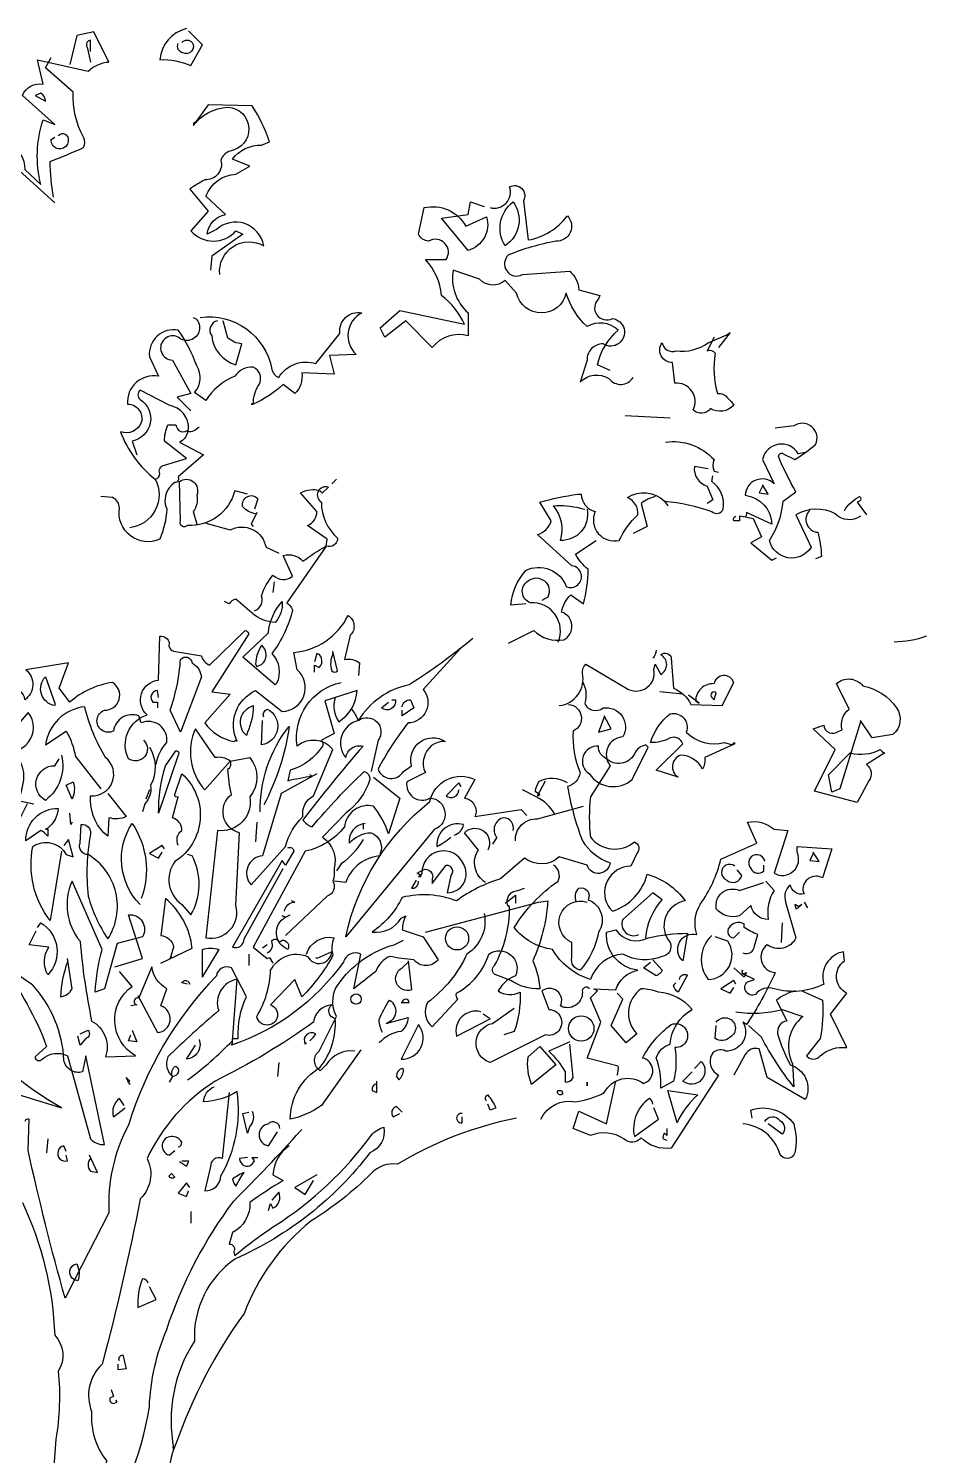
# Model space of a CAD drawing. Header units: millimetres. Extents: x 354.68 to 359.12, y 2583.83 to 2589.83.
# Drawn here: x 356.792 to 359.116, y 2586.117 to 2589.807 of the extents above; entities that cross this region are included whole.
import ezdxf

# ---------------------------------------------------------------- set-up
doc = ezdxf.new("R2010")
doc.units = ezdxf.units.MM
doc.header["$LTSCALE"] = 10
doc.layers.add('Vegetais', color=94, linetype='Continuous')

msp = doc.modelspace()

# ---------------------------------------------------------------- linework, layer by layer
at = {"layer": 'Vegetais'}
for points in [[(356.8602, 2589.3557), (356.7227, 2589.4811, 0.636124), (356.6958, 2589.3915, -0.212875), (356.5405, 2589.3706, -0.040161), (356.4538, 2589.2511, -0.538727), (356.4897, 2589.3049, -0.038391), (356.5166, 2589.3975, 0.023422), (356.669, 2589.4782, -0.778931), (356.7825, 2589.4423), (356.8243, 2589.4035, -0.14267), (356.8303, 2589.5708), (356.8602, 2589.5588), (356.7765, 2589.6335, -0.349304), (356.8303, 2589.6634), (356.8154, 2589.7262), (356.9468, 2589.6963, -0.186783), (357.0006, 2589.7202), (356.9618, 2589.7979), (356.917, 2589.7889), (356.899, 2589.7142)], [(356.9528, 2589.7471), (356.9528, 2589.777, 0.535172), (356.9439, 2589.759), (356.9528, 2589.7202)], [(357.2008, 2589.8068, 0.315994), (357.1321, 2589.7262, -0.114075), (357.2128, 2589.7112), (357.2427, 2589.765), (357.2068, 2589.8009)], [(357.1889, 2589.771, -0.449051), (357.2158, 2589.771, -0.780762), (357.1919, 2589.7441, -0.5), (357.1799, 2589.768)], [(356.8572, 2589.3706, -0.04158), (356.8482, 2589.4632, 0.012192), (356.9349, 2589.4991, 0.248367), (356.9349, 2589.526, -0.13884), (356.908, 2589.6425), (356.8363, 2589.7053), (356.8512, 2589.7321)], [(356.8094, 2589.6335), (356.8363, 2589.6186, 0.276978), (356.8243, 2589.6395), (356.8094, 2589.6335)], [(357.2875, 2589.1704, -0.61586), (357.401, 2589.2451, 0.591492), (357.2785, 2589.2869), (357.2546, 2589.275, -0.334061), (357.3024, 2589.3258), (357.2516, 2589.3736, -0.300079), (357.3293, 2589.4304), (357.3652, 2589.4513), (357.3204, 2589.4692, -0.24559), (357.3951, 2589.5051), (357.416, 2589.514, 0.064346), (357.3711, 2589.6066), (357.2576, 2589.6096), (357.2188, 2589.5558, -0.216293), (357.3084, 2589.6037, -0.89946), (357.3144, 2589.4901, 0.265564), (357.2905, 2589.4662, -0.5), (357.2486, 2589.4154, 0.034439), (357.2098, 2589.3915), (357.2576, 2589.3347), (357.2128, 2589.2839, 0.461777), (357.3293, 2589.2839), (357.3472, 2589.275), (357.2666, 2589.2182), (357.2636, 2589.1823)], [(356.8692, 2589.529, -0.442368), (356.8901, 2589.5319, -1.516525), (356.8512, 2589.52), (356.8602, 2589.526)], [(357.9867, 2589.3437, 0.600372), (358.0375, 2589.3975, -0.753342), (358.0733, 2589.3616), (358.0853, 2589.26, 0.194229), (358.1869, 2589.3228, -0.678314), (358.157, 2589.257, 0.051498), (358.0345, 2589.2212, 0.881622), (358.0704, 2589.1704), (358.1929, 2589.1794, -0.201935), (358.2168, 2589.1315), (358.2706, 2589.1166), (358.2676, 2589.1076, 0.881622), (358.3034, 2589.0568, -1.244614), (358.2795, 2588.9911, 0.436066), (358.2377, 2588.9493), (358.2198, 2588.8925, -0.359619), (358.2945, 2588.9015, 0.522507), (358.3572, 2588.9045)], [(358.2974, 2588.9224), (358.2646, 2588.9373, -0.157089), (358.3184, 2589.027, 0.333328), (358.2377, 2589.0359, -0.128128), (358.1839, 2589.1226, -0.797302), (358.0554, 2589.1226), (358.0255, 2589.1555, -0.408356), (357.9598, 2589.1584), (357.8911, 2589.1823, 0.259506), (357.9299, 2589.0718), (357.9299, 2589.012, 0.302765), (357.8373, 2588.9821), (357.7686, 2589.0509), (357.7148, 2589.009), (357.7028, 2589.0329), (357.7536, 2589.0778), (357.9209, 2589.0419, 0.117401), (357.8612, 2589.1166, 0.173203), (357.8194, 2589.2092), (357.8731, 2589.2092, 0.806671), (357.8283, 2589.257, -0.276978), (357.8014, 2589.275), (357.8164, 2589.3437, -0.330963), (357.9239, 2589.2959), (357.9777, 2589.3198, -0.419418), (357.9299, 2589.2331), (357.8612, 2589.3168), (357.9299, 2589.3258), (357.9359, 2589.3586), (357.9717, 2589.3467)], [(358.0464, 2589.3586, -0.434998), (358.0255, 2589.2451, -0.383423), (358.0464, 2589.3586)], [(357.2367, 2589.0598, -0.4021), (357.4219, 2588.9254, 0.236053), (357.4399, 2588.9045, -0.350769), (357.5355, 2588.9403), (357.5982, 2589.018, -0.513931), (357.655, 2589.0718, 0.519897), (357.6401, 2588.9642), (357.5713, 2588.9612), (357.5833, 2588.9134), (357.4996, 2588.9164, -0.233566), (357.4817, 2588.8626), (357.4518, 2588.8865, -0.081039), (357.3741, 2588.8357), (357.3682, 2588.8357), (357.3741, 2588.8357, -0.147995), (357.3891, 2588.8865, 0.442368), (357.3741, 2588.9313, 0.265564), (357.3263, 2588.9074, 0.169403), (357.2516, 2588.8447), (357.2217, 2588.8656, 0.349014), (357.2277, 2588.9343, 0.066803), (357.1799, 2589.027, 0.501038), (357.1052, 2588.9582), (357.1291, 2588.9074, 0.492294), (357.0484, 2588.8357, -0.5), (357.0843, 2588.7879, -0.4142), (357.0305, 2588.764, 0.138321), (357.1202, 2588.6415, -0.529709), (357.0544, 2588.516)], [(357.2188, 2589.0598), (357.2247, 2589.0568, -1.00415), (357.1799, 2589.009, 1.247116), (357.165, 2588.9493), (357.2128, 2588.8626), (357.1769, 2588.8537), (357.2128, 2588.8178)], [(357.2815, 2589.0509, 0.54657), (357.2666, 2589.012, 0.310577), (357.3293, 2588.9373), (357.3443, 2588.9911, -0.131805), (357.3084, 2589.006), (357.2964, 2589.0509)], [(358.5664, 2589.009), (358.5484, 2588.9732, -0.4142), (358.5694, 2588.9672, 0.112411), (358.5753, 2588.8626, -0.302765), (358.6022, 2588.8507, -0.099014), (358.6172, 2588.8327, -0.357651), (358.5574, 2588.8238, -0.463791), (358.5126, 2588.8208, 0.593826), (358.4648, 2588.8895), (358.4588, 2588.9433, -0.62767), (358.4319, 2588.9941, 0.457672), (358.4678, 2588.9732, 0.184982), (358.5514, 2588.9941), (358.5992, 2589.015), (358.6082, 2589.021), (358.5783, 2588.9821)], [(357.1202, 2588.6415, 0.333328), (357.1321, 2588.6564, -0.5), (357.1441, 2588.6774), (357.2008, 2588.6953), (357.1441, 2588.7401, -0.099014), (357.153, 2588.7819), (357.1739, 2588.7819, 0.663971), (357.2068, 2588.77, 0.376755), (357.156, 2588.8327), (357.0813, 2588.8716, 0.5), (357.0813, 2588.8477, -0.682281), (357.0604, 2588.7401), (357.0723, 2588.7043)], [(358.9458, 2588.5459, -0.369919), (358.8801, 2588.5519, 0.264481), (358.7785, 2588.5489), (358.8174, 2588.4652, -0.666656), (358.7098, 2588.4831, 0.123093), (358.7456, 2588.5847), (358.7785, 2588.6086, -0.027252), (358.7337, 2588.6983, -0.720749), (358.7456, 2588.7072), (358.7755, 2588.6923, 0.03653), (358.8293, 2588.7311, 0.769547), (358.7725, 2588.779), (358.7247, 2588.773)], [(357.2337, 2588.776, -0.243835), (357.2038, 2588.764, -0.263626), (357.1829, 2588.7371), (357.2456, 2588.7043), (357.1799, 2588.6475, -0.535172), (357.1709, 2588.6325, 0.371796), (357.15, 2588.5638, -0.090164), (357.1321, 2588.4861, -0.594772), (357.0275, 2588.5668, 0.312363), (357.0096, 2588.5937), (356.9797, 2588.5967)], [(358.4409, 2588.7371, -0.247742), (358.5664, 2588.6923, 0.207977), (358.5664, 2588.6624), (358.5783, 2588.6594)], [(358.8024, 2588.7102), (358.7845, 2588.7072, 0.686798), (358.6919, 2588.6923), (358.7217, 2588.6296, 0.648468), (358.647, 2588.5997, -0.37442), (358.7158, 2588.525), (358.65, 2588.5549, -0.236053), (358.647, 2588.5429), (358.6321, 2588.5459), (358.6321, 2588.5339), (358.6172, 2588.5339, -0.4142), (358.6231, 2588.5459)], [(358.5514, 2588.6684), (358.5156, 2588.6744, 0.37204), (358.5484, 2588.6236), (358.5634, 2588.5877), (358.5484, 2588.5788)], [(357.3592, 2588.6027), (357.3263, 2588.6116, -0.35936), (357.2038, 2588.522, -0.872879), (357.1859, 2588.5339), (357.1829, 2588.6355, -0.762802), (357.2277, 2588.5997, -0.205246), (357.2188, 2588.5578), (357.2277, 2588.525)], [(358.0793, 2588.3188), (358.0405, 2588.3158, -0.159866), (358.0793, 2588.4055, -0.443787), (358.1839, 2588.3636, 1.153), (358.1988, 2588.4174), (358.1092, 2588.4981, 0.251633), (358.1451, 2588.5339), (358.1152, 2588.5817, -0.035156), (358.2138, 2588.6027), (358.2227, 2588.6027, 0.326782), (358.2586, 2588.5578, 0.618027), (358.3213, 2588.4831, -0.102722), (358.3692, 2588.5489, 0.333328), (358.3423, 2588.5937, -0.346832), (358.4379, 2588.5847, -0.064789), (358.5604, 2588.5578, 0.5), (358.5903, 2588.5638, 0.287735), (358.5604, 2588.6355), (358.5634, 2588.6505)], [(357.3771, 2588.3009, 0.4142), (357.3951, 2588.3397, -0.085083), (357.4249, 2588.3935, 0.409286), (357.4757, 2588.3905), (357.4518, 2588.4443, -0.286789), (357.5026, 2588.4294, -0.035156), (357.5624, 2588.4682), (357.5654, 2588.4861), (357.5146, 2588.522, 0.308105), (357.5385, 2588.5578), (357.4966, 2588.6057, -0.220123), (357.5474, 2588.6116), (357.5534, 2588.6057), (357.5684, 2588.6206, 0.907883), (357.5504, 2588.5817, 0.222046), (357.5923, 2588.4891, -0.523941), (357.5624, 2588.4682), (357.4608, 2588.3218, -0.099014), (357.4757, 2588.3039, -0.106323), (357.4219, 2588.1903, -0.326889), (357.4339, 2588.1126), (357.4309, 2588.1096), (357.3472, 2588.1813), (357.413, 2588.2441, -0.165176), (357.4488, 2588.3248, -0.200851), (357.4309, 2588.271, -0.173203), (357.3711, 2588.2949), (357.3293, 2588.3308, 0.236053), (357.3114, 2588.3188), (357.2994, 2588.3248)], [(357.3801, 2588.5519, -0.178345), (357.3472, 2588.5698, -0.817993), (357.3861, 2588.5907), (357.3771, 2588.5638)], [(358.414, 2588.5967, 0.092926), (358.3781, 2588.5788), (358.3931, 2588.519), (358.3572, 2588.5011)], [(358.904, 2588.5608, -0.132751), (358.9429, 2588.5967, -0.5), (358.9429, 2588.5847), (358.9369, 2588.5817), (358.9608, 2588.5489)], [(358.2377, 2588.5638, -0.489075), (358.169, 2588.4831, 0.257034), (358.151, 2588.5728, -0.076462), (358.2198, 2588.5668), (358.2317, 2588.5638)], [(358.8144, 2588.5608, 0.656815), (358.8353, 2588.5041, -0.053406), (358.8443, 2588.4413), (358.8293, 2588.4353)], [(357.2516, 2588.528), (357.3144, 2588.51, -0.510468), (357.407, 2588.4652), (357.4399, 2588.4503)], [(358.0345, 2588.2172), (358.1002, 2588.2501, 0.25), (358.1779, 2588.2262, 0.663467), (358.1719, 2588.2979, -0.148178), (358.1958, 2588.3427), (358.2287, 2588.3188, 0.057068), (358.2407, 2588.4084, -0.099014), (358.2078, 2588.4473), (358.2616, 2588.4831)], [(358.163, 2588.2202, 0.559616), (358.0913, 2588.3218, -0.630219), (358.0853, 2588.3786, -0.808411), (358.1361, 2588.3367), (358.1211, 2588.3278)], [(357.0903, 2587.9662, -0.931778), (357.0514, 2587.9184, -0.45929), (357.0992, 2588.0319, -0.660172), (357.1291, 2588.1216), (357.1321, 2588.2351, -0.442368), (357.156, 2588.2172, 0.4142), (357.168, 2588.1963), (357.2397, 2588.1843, 0.219635), (357.2606, 2588.1604), (357.3532, 2588.2501, -0.333328), (357.3622, 2588.2411), (357.2666, 2588.0917), (357.3144, 2588.0857), (357.2486, 2588.011, 0.188675), (357.3233, 2587.9632), (357.3293, 2587.9662), (357.3323, 2587.9632, -0.420059), (357.3801, 2588.0947), (357.4488, 2588.0409, 0.685608), (357.4877, 2588.1485), (357.4787, 2588.1933, 0.263565), (357.6192, 2588.2889, -0.49028), (357.6251, 2588.2381), (357.6102, 2588.1754, -0.205246), (357.649, 2588.1664), (357.646, 2588.1335)], [(357.9419, 2588.2292, -0.032425), (357.7775, 2588.1096, 0.210526), (357.646, 2588.017, 0.557053), (357.6132, 2587.9214, -0.431534), (357.658, 2587.9513, 0.015289), (357.5026, 2587.76, 0.162277), (357.5265, 2587.7421, -0.030579), (357.661, 2587.8855, -0.355026), (357.6759, 2587.8646, -0.161758), (357.6132, 2587.778), (357.5534, 2587.7152, -0.32045), (357.5833, 2587.6345, -0.099014), (357.5803, 2587.6017, -0.46698), (357.5654, 2587.5628), (357.4578, 2587.4612)], [(359.1162, 2588.2351, -0.081085), (359.0325, 2588.2202)], [(356.7885, 2587.8019), (356.7706, 2587.766), (356.7287, 2587.7809), (356.7227, 2587.8915, -0.355026), (356.7168, 2587.9423, 0.788391), (356.7915, 2588.0379), (356.7556, 2587.9961, -0.312881), (356.6988, 2588.0708, -0.116058), (356.6391, 2588.029, -0.265564), (356.6271, 2588.0409, 0.226822), (356.6241, 2588.0827, 0.49527), (356.5972, 2588.0738, 0.295303), (356.5853, 2588.017, -0.346893), (356.5196, 2587.9064), (356.5614, 2587.8796), (356.5793, 2587.9124, -0.244461), (356.5196, 2588.011, 0.215332), (356.5554, 2588.0439, -0.236053), (356.5972, 2588.1604), (356.5614, 2588.1515, -0.59729), (356.5076, 2588.1365), (356.5196, 2588.1963), (356.5076, 2588.1993)], [(357.3831, 2588.1574, 0.659393), (357.3951, 2588.2112, 0.139038), (357.3801, 2588.1634), (357.3831, 2588.1574)], [(357.5325, 2588.1425), (357.5325, 2588.1604), (357.5445, 2588.1545, 0.302765), (357.5504, 2588.1784, 0.265564), (357.5385, 2588.1903), (357.5325, 2588.1694)], [(357.5803, 2588.1903, 0.195877), (357.5773, 2588.1455, 0.4142), (357.5923, 2588.1455), (357.5803, 2588.1963)], [(357.909, 2588.2023), (357.8134, 2588.0977, -0.63649), (357.7745, 2588.011, 0.04776), (357.6968, 2587.8915, 0.639832), (357.7626, 2587.8855), (357.7835, 2587.9005, -0.689148), (357.8702, 2587.9632, 0.369919), (357.8164, 2587.9214, 0.225418), (357.8194, 2587.8825), (357.7715, 2587.8586, 0.638885), (357.8313, 2587.8168, -0.813461), (357.8433, 2587.7361), (357.6132, 2587.4582, -0.173706), (357.8313, 2587.8078, -0.490295), (357.9478, 2587.8646), (357.9209, 2587.8168, -0.489075), (357.9478, 2587.769), (358.0674, 2587.7869), (358.0823, 2587.772)], [(358.166, 2588.0558, 0.444092), (358.2257, 2588.1395, -0.197815), (358.2347, 2588.1634), (358.3453, 2588.0977, 0.607483), (358.411, 2588.1485), (358.414, 2588.1634), (358.4289, 2588.1365, 0.589737), (358.4289, 2588.1873, -0.60791), (358.4558, 2588.1784), (358.4618, 2588.1007, -0.177399), (358.5066, 2588.0588), (358.5873, 2588.0558), (358.6172, 2588.1156, 0.765594), (358.5664, 2588.1126, 0.420074), (358.5186, 2588.0678), (358.5275, 2588.0618), (358.5006, 2588.0827)], [(358.417, 2588.1993, -0.173203), (358.408, 2588.1784)], [(357.1231, 2587.9035, -0.149368), (357.15, 2587.9602, 0.589905), (357.0843, 2588.011), (357.0783, 2588.029, 0.490158), (357.0126, 2587.9901, -1.060547), (356.9887, 2588.0439, 0.776093), (357.0096, 2588.1156, 0.142365), (356.899, 2588.0648), (356.8721, 2588.1007), (356.896, 2588.1664), (356.7855, 2588.1485, -0.50354), (356.7825, 2588.0708, 0.628937), (356.7407, 2588.0917, -0.265564), (356.7168, 2587.9841, -0.169571), (356.7795, 2587.8825, -0.119873), (356.7646, 2587.8108), (356.8064, 2587.8019)], [(357.1859, 2587.9871), (357.159, 2588.0439, 0.065445), (357.1859, 2588.1754, -0.659393), (357.2158, 2588.1664, -0.236053), (357.2397, 2588.1306), (357.1859, 2587.9871)], [(356.8602, 2588.0618), (356.8602, 2588.0558, -0.602081), (356.8363, 2588.1306), (356.8602, 2588.0618)], [(357.5385, 2587.8796), (357.4458, 2587.8288), (357.398, 2587.6674, 0.621735), (357.3682, 2587.5927), (357.4578, 2587.6913, -0.145264), (357.5026, 2587.769, -0.318115), (357.5295, 2587.8228), (357.5803, 2587.9423, 0.4142), (357.4877, 2587.9513, -0.3983), (357.6012, 2588.1156)], [(358.2257, 2588.1186, -0.203796), (358.2317, 2588.0618, 0.5), (358.2795, 2588.0499, -0.634598), (358.3303, 2587.9752, 0.605972), (358.2974, 2587.9005), (358.2466, 2587.8198, 0.057175), (358.2466, 2587.7152, 0.421936), (358.3602, 2587.7033, -0.582718), (358.3662, 2587.6734), (358.3512, 2587.6405, 0.620148), (358.2974, 2587.53), (358.3034, 2587.524, 0.257812), (358.3931, 2587.6196, -0.173203), (358.4917, 2587.5509, 0.587067), (358.4528, 2587.4433, -0.514618), (358.4319, 2587.4074, -0.232178), (358.3303, 2587.4134, 0.29216), (358.2466, 2587.3477, -0.185837), (358.148, 2587.4254, -0.198715), (358.0494, 2587.4821, -0.106171), (358.163, 2587.6017, 0.37854), (358.151, 2587.6435)], [(358.9458, 2588.014), (358.8921, 2587.8407), (358.8711, 2587.8317), (358.8622, 2587.8766), (358.919, 2587.9333, 0.182709), (358.9966, 2587.9423, 0.162277), (359.0086, 2587.9333), (358.9608, 2587.9035, -0.442368), (358.9668, 2587.8616), (358.9369, 2587.8049), (358.8263, 2587.8347), (358.8801, 2587.9423), (358.8233, 2587.9961), (358.8502, 2588.0051, 0.608597), (358.8891, 2587.9901), (358.898, 2587.9931, -0.302765), (358.916, 2588.0469), (358.8831, 2588.1126, -0.435272), (358.9518, 2588.1066, -0.199997), (359.0385, 2588.0499, -0.39035), (359.0295, 2587.9811), (358.9757, 2587.9722), (358.9458, 2588.017), (358.9458, 2588.014)], [(357.1291, 2588.0768), (357.1261, 2588.0947, 0.663971), (357.1142, 2588.0648), (357.1261, 2588.0648), (357.1261, 2588.0499)], [(357.5863, 2588.0768, 0.240036), (357.5953, 2588.014, 0.2379), (357.6431, 2588.0947), (357.5594, 2588.0678), (357.5833, 2587.9841), (357.5504, 2587.9662, -0.236053), (357.5534, 2587.9513, -0.178345), (357.4698, 2587.8885), (357.4638, 2587.8616, -0.026764), (357.5265, 2587.8736), (357.5206, 2587.8766)], [(358.5723, 2588.0887, 1), (358.5604, 2588.0768), (358.5664, 2588.0708), (358.5723, 2588.0887)], [(356.9976, 2587.8288), (357.0455, 2587.769, -0.204086), (357.0006, 2587.766), (356.9976, 2587.7182, -0.226822), (356.9528, 2587.8108), (356.9528, 2587.8228, 0.749039), (356.9917, 2587.9214, -0.077942), (356.9379, 2588.0529, 0.34404), (356.8363, 2587.9543), (356.8901, 2587.9901, -0.080353), (356.914, 2587.9244), (356.9797, 2587.8407)], [(357.3562, 2587.9782, -0.592255), (357.3741, 2588.0558, -0.099731), (357.3592, 2587.9871), (357.3562, 2587.9782)], [(357.401, 2588.026, -0.4142), (357.41, 2588.0469, -0.738571), (357.3951, 2587.9543), (357.398, 2588.017)], [(357.6281, 2588.0469, -0.062256), (357.646, 2588.017, -0.882339), (357.6968, 2587.9662), (357.6789, 2587.8855)], [(357.7327, 2588.0708), (357.7417, 2588.0708, -0.707504), (357.7058, 2588.0499), (357.7237, 2588.0648)], [(357.7596, 2588.0529, -0.380188), (357.7805, 2588.0708), (357.7895, 2588.0499), (357.7596, 2588.029), (357.7596, 2588.0439)], [(357.3921, 2587.7809, -0.174072), (357.4668, 2588.0021, -0.088486), (357.401, 2587.7989)], [(358.6202, 2587.9572), (358.5425, 2587.9214, -0.162277), (358.5365, 2587.8915, 0.291199), (358.4797, 2587.9274, 0.630219), (358.4737, 2587.8706), (358.417, 2587.8885), (358.4857, 2587.9572, 0.4142), (358.4528, 2587.9722, -0.124695), (358.402, 2587.9602, -0.156006), (358.4528, 2588.0349, -0.597885), (358.4947, 2587.9871, 0.261948), (358.5933, 2587.9602), (358.6142, 2587.9543), (358.6172, 2587.9602), (358.6202, 2587.9572)], [(357.3144, 2587.9124), (357.3652, 2587.9214, -0.352936), (357.3652, 2587.8198, -0.5103), (357.2815, 2587.7331), (357.2516, 2587.4553, 0.554825), (357.3293, 2587.5389), (357.3383, 2587.7272, -0.628204), (357.3174, 2587.8258, -0.044617), (357.3084, 2587.8915, 0.4142), (357.3144, 2587.9124, 0.205246), (357.2755, 2587.9214), (357.2247, 2587.9961, 0.298126), (357.2486, 2587.8377), (357.3144, 2587.9124)], [(357.1052, 2587.9483, -0.272202), (357.1082, 2587.8497, -0.236053), (357.0933, 2587.8019), (357.0873, 2587.7809)], [(357.1291, 2587.778, -0.079437), (357.147, 2587.9005), (357.1739, 2587.9393, -0.618027), (357.1799, 2587.9274), (357.1291, 2587.778)], [(358.2885, 2587.9184, -0.319077), (358.2676, 2587.9513, 0.777725), (358.2437, 2587.8796, 0.455246), (358.3542, 2587.8646), (358.396, 2587.9483), (358.3901, 2587.9543, 0.25296), (358.3602, 2587.9304, -0.489075), (358.2885, 2587.9184)], [(356.8781, 2587.9274, -0.297256), (356.8363, 2587.8108, -0.782791), (356.8602, 2587.9005), (356.8721, 2587.9184)], [(356.905, 2587.8138), (356.8901, 2587.8497), (356.908, 2587.8586, -0.195877), (356.905, 2587.8138)], [(357.1799, 2587.6943, -0.35614), (357.1889, 2587.7331, 0.302765), (357.1709, 2587.763), (357.165, 2587.766), (357.1799, 2587.8198, -0.618027), (357.1709, 2587.8258), (357.1889, 2587.8796, -0.499023), (357.1709, 2587.6525, 0.420273), (357.1889, 2587.5419), (357.2128, 2587.515, 0.254562), (357.2158, 2587.6674), (357.2038, 2587.6704)], [(357.6849, 2587.8706), (357.7536, 2587.8168), (357.7237, 2587.7242, 0.096893), (357.6849, 2587.7959, 0.449585), (357.6102, 2587.7421, -0.175735), (357.5086, 2587.6794), (357.3741, 2587.4313), (357.41, 2587.4015), (357.416, 2587.4045), (357.4249, 2587.3895)], [(357.912, 2587.8467), (357.906, 2587.8557), (357.8731, 2587.8228, 0.630219), (357.906, 2587.8377)], [(358.1869, 2587.8557, 0.278625), (358.1122, 2587.8586, 0.07106), (358.1032, 2587.8347), (358.1152, 2587.8258), (358.1122, 2587.8228), (358.1092, 2587.8228), (358.1301, 2587.8616)], [(358.154, 2587.775, 0.159607), (358.1062, 2587.8198), (358.0704, 2587.8377)], [(356.8423, 2587.7391), (356.8363, 2587.7361), (356.8423, 2587.7361), (356.8423, 2587.7182, 0.099014), (356.8243, 2587.7331), (356.7855, 2587.7062, -0.428558), (356.8692, 2587.7899, -0.211655), (356.8423, 2587.7391)], [(358.0524, 2587.7062, -0.447098), (358.1092, 2587.763), (358.2287, 2587.7959)], [(356.9468, 2587.6704, -0.523941), (356.9259, 2587.7003), (356.9289, 2587.7481, -0.5), (356.9528, 2587.7242, 0.072708), (356.9468, 2587.5628, 0.077194), (356.9976, 2587.4523, 0.423996), (356.9468, 2587.6704)], [(357.0813, 2587.5419, -0.356445), (357.0604, 2587.7511, -0.241074), (357.0843, 2587.5568)], [(357.664, 2587.7511, 0.4142), (357.6221, 2587.7003, -0.198578), (357.6789, 2587.7272, -0.4142), (357.7028, 2587.6734), (357.7028, 2587.6674, 0.297668), (357.6132, 2587.5987), (357.5833, 2587.6017)], [(357.8941, 2587.7212, 0.291199), (357.918, 2587.7481, 0.528915), (357.8492, 2587.6913, 0.039932), (357.8851, 2587.7152)], [(358.0464, 2587.7331, 0.45993), (358.0225, 2587.766, 0.578781), (358.0046, 2587.7152), (357.9927, 2587.6973)], [(358.3154, 2587.0997, 0.123093), (358.3184, 2587.1236), (358.2377, 2587.1445), (358.2735, 2587.2371), (358.2466, 2587.2999), (358.2646, 2587.3178), (358.2556, 2587.3238), (358.3124, 2587.3208, -0.276978), (358.3692, 2587.3716, -0.407166), (358.2885, 2587.4702), (358.3124, 2587.4762, 0.386765), (358.396, 2587.4553, -0.051407), (358.4976, 2587.4672), (358.4857, 2587.3955, -0.775711), (358.5215, 2587.4642, -0.210693), (358.5305, 2587.5419, 0.09433), (358.5843, 2587.6584), (358.6769, 2587.7003), (358.653, 2587.7541, -0.236053), (358.7217, 2587.7361), (358.7576, 2587.7331), (358.7217, 2587.6226, 0.739182), (358.7815, 2587.6764), (358.7815, 2587.6913), (358.8711, 2587.6853), (358.8472, 2587.6106, 0.593628), (358.7964, 2587.5778), (358.7994, 2587.5688, -0.427887), (358.7636, 2587.5927, 0.302765), (358.7516, 2587.5479), (358.7785, 2587.4553, -0.464859), (358.7038, 2587.4373, 0.698227), (358.7247, 2587.3656, -0.045349), (358.65, 2587.2311), (358.6411, 2587.2371, -0.599991), (358.5962, 2587.1624, 0.395447), (358.5604, 2587.1535, 0.406204), (358.5783, 2587.0997), (358.4558, 2586.9114, -0.242004), (358.3781, 2586.9383, -0.463791), (358.3333, 2586.9353, 0.242371), (358.2466, 2586.9443), (358.2018, 2586.9622), (358.2168, 2587.007), (358.2885, 2586.9742), (358.3124, 2587.0847)], [(356.8781, 2587.6794), (356.8482, 2587.5001, -0.216599), (356.8034, 2587.6913, -0.447189), (356.8901, 2587.6704), (356.908, 2587.6644), (356.896, 2587.7092), (356.8841, 2587.6943)], [(357.658, 2587.7092, -0.109482), (357.6012, 2587.6465), (357.5893, 2587.6286)], [(357.9747, 2587.5987, -0.424515), (357.9568, 2587.6823), (357.9209, 2587.7272, -0.880783), (357.9807, 2587.6823)], [(357.4638, 2587.6883, -0.535172), (357.4787, 2587.6794), (357.4578, 2587.6435), (357.4488, 2587.6555), (357.3204, 2587.4313, 0.523941), (357.3502, 2587.4523), (357.4518, 2587.6345)], [(357.8134, 2587.6315, -0.632065), (357.8373, 2587.6076), (357.8373, 2587.5957), (357.8731, 2587.6435, -0.680847), (357.8851, 2587.6166), (357.8761, 2587.5718, 0.580322), (357.918, 2587.6465, 0.820084), (357.8104, 2587.6226), (357.8074, 2587.6166), (357.7984, 2587.6226), (357.8134, 2587.6315)], [(358.6978, 2587.6525, 1.387421), (358.662, 2587.6345, 0.544022), (358.6949, 2587.6286), (358.6949, 2587.6435)], [(358.6202, 2587.6405, 1.182175), (358.5992, 2587.6047, 0.588394), (358.6381, 2587.6166), (358.6261, 2587.6315)], [(357.0156, 2587.3806), (357.0873, 2587.4015), (357.0514, 2587.515, -0.618027), (357.0873, 2587.4582), (357.0215, 2587.4403), (356.9887, 2587.3238), (356.9648, 2587.3148, -0.048447), (356.9827, 2587.4254), (356.905, 2587.6017, 0.283707), (356.9259, 2587.4463, 0.030441), (356.9558, 2587.2401, -0.369919), (356.9917, 2587.1475), (357.0694, 2587.1505, -0.550293), (357.0604, 2587.3298), (357.0275, 2587.3686)], [(357.7955, 2587.6047), (357.7835, 2587.5837, 0.45993), (357.8014, 2587.5987), (357.8014, 2587.6017)], [(358.7008, 2587.6017), (358.7217, 2587.5778, 0.185669), (358.7068, 2587.5031, -0.373596), (358.662, 2587.5389), (358.6321, 2587.512, -0.302765), (358.5723, 2587.53, -0.609818), (358.6321, 2587.5778), (358.6949, 2587.5987)], [(357.8194, 2587.4702), (358.1122, 2587.5479), (358.1361, 2587.5509, -0.09053), (358.0972, 2587.3955, -0.098373), (358.1152, 2587.3238, -0.158417), (358.0405, 2587.3447), (358.0016, 2587.3596, -0.618027), (357.9986, 2587.3835, 0.124496), (358.0375, 2587.5359), (358.0315, 2587.5389), (358.0345, 2587.5359, -0.4142), (358.0464, 2587.5748), (358.0584, 2587.5778), (358.0763, 2587.5837)], [(358.2108, 2587.5479, -0.32518), (358.2168, 2587.5837, -0.660995), (358.2407, 2587.5539, -0.484589), (358.2676, 2587.4702, -0.136536), (358.2198, 2587.3716, -0.447098), (358.1988, 2587.4045), (358.1988, 2587.4433, -0.949951), (358.2377, 2587.5479)], [(358.3901, 2587.4553, -0.165222), (358.4319, 2587.5539), (358.408, 2587.5718), (358.3303, 2587.5031, 0.703232), (358.3721, 2587.4642)], [(357.1351, 2587.3895), (357.2158, 2587.4284, 0.194931), (357.147, 2587.5568), (357.1351, 2587.4612, -0.335129), (357.168, 2587.4313), (357.159, 2587.4015), (357.162, 2587.4074)], [(357.4548, 2587.524, -0.368179), (357.4817, 2587.5479), (357.4727, 2587.5509)], [(356.8154, 2587.4821), (356.8243, 2587.4941, -0.480316), (356.8423, 2587.3596, -0.290115), (356.8453, 2587.4313), (356.7945, 2587.4373), (356.8124, 2587.4732)], [(357.41, 2587.4164, 0.4142), (357.4219, 2587.4463, -0.819794), (357.4399, 2587.4433), (357.4488, 2587.4493, -0.566177), (357.4638, 2587.4254, -0.644958), (357.4578, 2587.509), (357.4488, 2587.512), (357.4578, 2587.509), (357.4698, 2587.515)], [(357.9717, 2587.518, -0.310577), (357.9269, 2587.4134, -0.122925), (357.8253, 2587.2879, 0.363174), (357.8373, 2587.2252), (357.903, 2587.2969, -0.236053), (357.9, 2587.3118, 0.191803), (357.9837, 2587.4134, -0.770874), (358.0524, 2587.3566, 0.162277), (358.0136, 2587.3268), (358.0076, 2587.3178, 0.265564), (358.0644, 2587.3148, -0.095016), (358.0494, 2587.2132), (358.0225, 2587.2043)], [(358.6411, 2587.4164, 0.535172), (358.6709, 2587.4343), (358.6799, 2587.4642, -0.069427), (358.6441, 2587.4821), (358.6441, 2587.4911, 0.38205), (358.6052, 2587.4821, 0.608597), (358.6172, 2587.4553), (358.6321, 2587.4702)], [(357.5116, 2587.4134, -0.384506), (357.5833, 2587.4553, 0.195877), (357.5803, 2587.4104, -0.073074), (357.4996, 2587.3029), (357.4817, 2587.3477), (357.419, 2587.2819, -1.743393), (357.3831, 2587.2521, 0.124786), (357.419, 2587.3716, -0.390579), (357.5146, 2587.4074, 0.76149), (357.5773, 2587.4194), (357.5385, 2587.4015), (357.5355, 2587.4045)], [(357.6371, 2587.1624, 0.295853), (357.5624, 2587.1266), (357.5474, 2587.1116, -0.531342), (357.5445, 2587.1624), (357.5893, 2587.2521, -0.321411), (357.6012, 2587.3447, -0.165146), (357.7387, 2587.4373), (357.7626, 2587.4493)], [(358.5604, 2587.4612, 0.392609), (358.5514, 2587.3477, 0.592926), (358.6022, 2587.4463), (358.5694, 2587.4582)], [(357.2456, 2587.3596), (357.2427, 2587.3537), (357.2427, 2587.4254, -0.145767), (357.2845, 2587.4254), (357.2456, 2587.3596)], [(358.7935, 2587.3178), (358.8472, 2587.2939, -0.062256), (358.8413, 2587.1953), (358.8054, 2587.1505, 0.511307), (358.8413, 2587.1505, -0.211151), (358.91, 2587.1714), (358.8682, 2587.258), (358.91, 2587.3118, -0.569229), (358.904, 2587.3955), (358.901, 2587.4194, 0.435181), (358.8502, 2587.3357, -0.191376), (358.7217, 2587.3238, 0.32045), (358.6739, 2587.3088, -0.867294), (358.653, 2587.3417), (358.6709, 2587.3477), (358.6411, 2587.3626), (358.6381, 2587.3656), (358.6411, 2587.3626), (358.65, 2587.3656), (358.6441, 2587.3537), (358.6172, 2587.3776)], [(356.7198, 2587.0967), (356.6719, 2587.1535, 0.598862), (356.7407, 2587.0578), (356.8781, 2587.016, -0.099014), (356.6719, 2587.1863, -0.340195), (356.6839, 2587.3806), (356.7676, 2587.258), (356.7646, 2587.2282)], [(356.7227, 2587.3835, -0.076447), (356.8393, 2587.1744), (356.8094, 2587.1475, 0.704712), (356.8273, 2587.1415, -0.30159), (356.8931, 2587.1505), (356.9528, 2586.9353, 0.21463), (356.9887, 2586.9204), (356.9409, 2587.1505), (356.9319, 2587.1086, -0.445358), (356.8841, 2587.1385, 0.17659), (356.8034, 2587.3327), (356.7168, 2587.3925), (356.7227, 2587.3835)], [(356.8931, 2587.3925, 0.077118), (356.8751, 2587.3029, 0.267303), (356.905, 2587.3238), (356.8931, 2587.4015)], [(357.0753, 2587.3058), (357.1261, 2587.2102, 0.819794), (357.1351, 2587.279), (357.15, 2587.3238, -0.236053), (357.1112, 2587.3806), (357.0783, 2587.2999, 1), (357.0723, 2587.2819), (357.0574, 2587.279)], [(357.7745, 2587.3955), (357.7835, 2587.3208, -0.940643), (357.7596, 2587.3776), (357.7745, 2587.3925)], [(358.408, 2587.3985), (358.4319, 2587.3716, -0.199997), (358.417, 2587.3566), (358.3841, 2587.3776), (358.402, 2587.3925)], [(357.2038, 2587.0877, 0.04184), (357.3204, 2587.1893), (357.3323, 2587.3477, 0.468109), (357.2845, 2587.267, 0.018356), (357.153, 2587.1475, 0.326645), (357.165, 2587.0967, -0.4142), (357.1739, 2587.1236, -0.741867), (357.165, 2587.0967), (357.156, 2587.0817)], [(357.2038, 2587.3357), (357.1889, 2587.3387, -0.489075), (357.2068, 2587.3417), (357.2098, 2587.3357)], [(358.4767, 2587.3477, -0.5), (358.4976, 2587.3596), (358.4737, 2587.3148, -0.236053), (358.4618, 2587.3327), (358.4678, 2587.3387)], [(358.2437, 2587.3238, 0.80217), (358.2257, 2587.3148, -0.574356), (358.169, 2587.279, 0.795502), (358.1211, 2587.3178), (358.1391, 2587.27, -1.140289), (358.1301, 2587.2043), (357.9867, 2587.1325, -0.765594), (357.9927, 2587.2341), (358.0494, 2587.273)], [(358.1182, 2586.9861, -0.347153), (358.2078, 2587.0309, 0.084183), (358.2825, 2587.0549, -0.45993), (358.3841, 2587.0788, 0.771713), (358.3811, 2587.1445, -0.110504), (358.4558, 2587.2311, -1.251892), (358.4648, 2587.1714, -0.104599), (358.4618, 2587.0847), (358.4289, 2587.0668, 0.100174), (358.417, 2587.1445, -0.251633), (358.4528, 2587.1804, -0.246048), (358.5096, 2587.27, 0.20723), (358.4229, 2587.3148, 0.077118), (358.3781, 2587.3238, 0.459503), (358.3662, 2587.2072), (358.3393, 2587.1833), (358.3004, 2587.2282), (358.3303, 2587.2969), (358.3154, 2587.3118)], [(358.7755, 2587.3178, 0.100235), (358.7277, 2587.2939), (358.7546, 2587.2401, 0.4142), (358.7307, 2587.2072, 0.044708), (358.7636, 2587.1266, -0.471497), (358.8024, 2587.0369), (358.7038, 2587.0937), (358.6829, 2587.1684, 0.343094), (358.647, 2587.1535), (358.6172, 2587.0997)], [(357.7088, 2587.2102, -0.108093), (357.6998, 2587.2431, -0.070297), (357.7267, 2587.2939, -0.669678), (357.7178, 2587.2341), (357.7745, 2587.2491, -0.21463), (357.7566, 2587.2132, 0.18692), (357.6998, 2587.1833)], [(357.7596, 2587.2879), (357.7775, 2587.2879, 1), (357.7596, 2587.2879), (357.7566, 2587.2879), (357.7596, 2587.2879)], [(357.9628, 2587.264, 0.572403), (357.9, 2587.2013), (357.9867, 2587.2461), (357.9688, 2587.258)], [(358.6231, 2587.264, 0.105667), (358.7427, 2587.27), (358.7964, 2587.2521, 0.355026), (358.7696, 2587.1296), (358.7725, 2587.0698, -0.043289), (358.6889, 2587.1983), (358.656, 2587.2282)], [(357.7566, 2587.1415, 0.646576), (357.8014, 2587.2311), (357.7566, 2587.1415)], [(358.5723, 2587.2371, -1.247314), (358.6082, 2587.1983, -0.380188), (358.5694, 2587.1953), (358.5723, 2587.2282)], [(356.9259, 2587.2072), (356.9468, 2587.2162, -0.548935), (356.9409, 2587.1953), (356.9259, 2587.1774), (356.92, 2587.2013)], [(357.2337, 2587.1923, -0.507782), (357.2008, 2587.1415), (357.2247, 2587.1774)], [(357.5206, 2587.1893, 0.099014), (357.5355, 2587.2072, 0.777771), (357.5086, 2587.1804), (357.5116, 2587.1833)], [(358.0943, 2587.0758, -0.133911), (358.0853, 2587.1475), (358.1152, 2587.1744), (358.157, 2587.1266), (358.0943, 2587.0758)], [(358.1929, 2587.1863), (358.1391, 2587.1624, -0.069427), (358.1809, 2587.1086), (358.1809, 2587.0817, 0.276978), (358.2018, 2587.0937), (358.1929, 2587.1804)], [(357.7596, 2587.1176, 0.355026), (357.7447, 2587.0967), (357.7506, 2587.0877, 0.226822), (357.7626, 2587.1146), (357.7596, 2587.1176)], [(358.5156, 2587.1176), (358.5335, 2587.1355, -0.939438), (358.4857, 2587.0847), (358.5096, 2587.1086)], [(357.6939, 2587.0788, 0.386597), (357.6819, 2587.0608), (357.6939, 2587.0549), (357.6939, 2587.0847)], [(357.3114, 2587.0549), (357.2935, 2586.8845, 0.580322), (357.2636, 2586.8636), (357.2486, 2586.8009, 0.4142), (357.2905, 2586.8397, 0.166153), (357.3323, 2587.0578, -0.124161), (357.2456, 2587.0309, -0.300507), (357.2725, 2587.0698)], [(357.9777, 2587.0339, -0.580322), (357.9807, 2587.0489, -0.062256), (358.0016, 2587.016), (357.9867, 2587.01), (357.9807, 2587.025)], [(358.1749, 2587.0519, -1), (358.163, 2587.0608), (358.1719, 2587.0608), (358.1749, 2587.0519)], [(358.4707, 2586.9772), (358.4468, 2587.0608), (358.5245, 2587.0489, 0.107346), (358.4707, 2586.9772)], [(357.0395, 2587.022), (357.0275, 2587.0399, 0.32045), (357.0126, 2586.9921), (357.0425, 2587.016)], [(357.3711, 2587.007, -0.292984), (357.3652, 2586.9682), (357.3592, 2586.9503), (357.3472, 2587.0011), (357.3622, 2587.0041)], [(357.7596, 2587.0041), (357.7447, 2587.019, 0.535172), (357.7357, 2586.9921), (357.7536, 2587.0011)], [(358.408, 2587.025, 0.236053), (358.399, 2587.0399, 0.300995), (358.3602, 2586.9413), (358.4229, 2586.9861), (358.411, 2587.016)], [(358.665, 2586.9891), (358.662, 2587.01, -0.333328), (358.7725, 2586.9742, -0.121552), (358.7755, 2586.8995, -0.690201), (358.7367, 2586.8965, 0.310577), (358.6411, 2586.9742)], [(357.4429, 2586.9622, 0.663971), (357.413, 2586.9742, 0.84346), (357.413, 2586.9174), (357.4369, 2586.9533)], [(357.915, 2587.0011, 1.25), (357.915, 2586.9772), (357.915, 2586.9921)], [(358.6978, 2586.9802, -0.568253), (358.7367, 2586.9831, -0.489075), (358.7427, 2586.9473), (358.7068, 2586.9742)], [(357.1799, 2586.9144, 0.4142), (357.1889, 2586.9264, 0.302765), (357.162, 2586.9413, 0.867294), (357.156, 2586.8935), (357.1709, 2586.9055)], [(358.4439, 2586.9622), (358.4439, 2586.9443), (358.4379, 2586.9503, 0.236053), (358.4349, 2586.9353), (358.4439, 2586.9323)], [(356.8901, 2586.9025), (356.8841, 2586.9174, 1.044418), (356.8931, 2586.8786), (356.8901, 2586.8935)], [(356.9528, 2586.8845, 0.388977), (356.9528, 2586.8517), (356.9707, 2586.8487), (356.9498, 2586.8935)], [(357.3592, 2586.8875), (357.3383, 2586.8845, 0.630219), (357.3711, 2586.8696), (357.3771, 2586.8786), (357.3711, 2586.8875), (357.3861, 2586.8875)], [(357.162, 2586.8457), (357.1709, 2586.8367, -0.618027), (357.156, 2586.8397), (357.162, 2586.8457)], [(357.3502, 2586.8487, 0.062256), (357.3204, 2586.8308, 0.133911), (357.3293, 2586.8128, -0.040466), (357.3502, 2586.8487)], [(357.413, 2586.7501), (357.419, 2586.768), (357.4249, 2586.756, 0.4142), (357.4399, 2586.7979), (357.4219, 2586.777)], [(357.1022, 2586.5618, 0.343094), (357.0873, 2586.5738, 0.112915), (357.0753, 2586.4991), (357.1231, 2586.52), (357.1052, 2586.5529)], [(357.0275, 2586.3616, -0.535172), (357.0365, 2586.3766), (357.0455, 2586.3407), (357.0245, 2586.3377), (357.0245, 2586.3527)], [(357.0066, 2586.2869), (357.0126, 2586.269), (357.0036, 2586.266, 0.535172), (357.0126, 2586.2511), (357.0215, 2586.2541), (357.0186, 2586.26)]]:
    msp.add_lwpolyline(points, format="xyb", dxfattribs=at)
for points in [[(357.2188, 2589.5618), (357.2217, 2589.5588), (357.2217, 2589.5648), (357.2277, 2589.5648)], [(358.3363, 2588.8058), (358.4528, 2588.7999)], [(357.5893, 2588.6415), (357.5773, 2588.6296)], [(358.6919, 2588.6236), (358.6829, 2588.6057), (358.7068, 2588.6027), (358.6919, 2588.6266), (358.6919, 2588.6236)], [(358.4379, 2588.5847), (358.4468, 2588.5728)], [(357.3831, 2588.5549), (357.3682, 2588.525), (357.3741, 2588.519)], [(358.65, 2588.5429), (358.668, 2588.5399), (358.6889, 2588.4921), (358.662, 2588.4772), (358.7158, 2588.4323), (358.7277, 2588.4383)], [(357.4279, 2588.3756), (357.4249, 2588.3487)], [(358.4857, 2588.0857), (358.4259, 2588.0917)], [(358.2825, 2588.026), (358.2676, 2587.9871), (358.3004, 2587.9961), (358.2825, 2588.029), (358.2825, 2588.026)], [(357.1052, 2587.8377), (357.0962, 2587.8138)], [(356.905, 2587.7541), (356.902, 2587.7481), (356.899, 2587.778)], [(357.3831, 2587.7541), (357.3801, 2587.7033)], [(357.658, 2587.7511), (357.658, 2587.7361)], [(357.1441, 2587.6853), (357.1381, 2587.6943), (357.1052, 2587.6734), (357.1291, 2587.6614), (357.1381, 2587.6764)], [(358.8233, 2587.6734), (358.8144, 2587.6555), (358.8383, 2587.6525), (358.8233, 2587.6764), (358.8233, 2587.6734)], [(357.8074, 2587.6166), (357.8014, 2587.6136), (357.8074, 2587.6136), (357.8074, 2587.6166)], [(358.0255, 2587.5449), (358.0524, 2587.5658), (358.0524, 2587.5449)], [(358.7845, 2587.5329), (358.7935, 2587.5419), (358.7845, 2587.5359), (358.7755, 2587.5419), (358.7785, 2587.53), (358.7845, 2587.5329)], [(358.7994, 2587.5479), (358.8084, 2587.5329)], [(358.7427, 2587.4941), (358.7397, 2587.4433)], [(357.3622, 2587.4134), (357.3622, 2587.3835)], [(357.41, 2587.4373), (357.398, 2587.4284)], [(358.6231, 2587.3357), (358.6172, 2587.3447), (358.5843, 2587.3238), (358.6082, 2587.3118), (358.6172, 2587.3268)], [(358.6381, 2587.3686), (358.6411, 2587.3716), (358.6381, 2587.3686)], [(357.0604, 2587.2162), (357.0723, 2587.1863), (357.0514, 2587.1893), (357.0574, 2587.2043)], [(357.4399, 2587.1325), (357.4369, 2587.0967)], [(357.0484, 2587.0847), (357.0544, 2587.0758), (357.0455, 2587.0937), (357.0544, 2587.0847), (357.0514, 2587.0817)], [(358.2377, 2587.0728), (358.2377, 2587.0817), (358.2377, 2587.0728)], [(356.8423, 2586.9353), (356.8393, 2586.8995)], [(357.1889, 2586.8786), (357.2068, 2586.8786), (357.2008, 2586.8636), (357.1829, 2586.8756)], [(357.2098, 2586.8098), (357.2008, 2586.8218), (357.1799, 2586.7949), (357.2008, 2586.7859), (357.2068, 2586.8009)], [(357.5385, 2586.8427), (357.4817, 2586.8098), (357.5086, 2586.7919), (357.5295, 2586.8278)], [(357.2128, 2586.7471), (357.2128, 2586.7172)]]:
    msp.add_lwpolyline(points, dxfattribs=at)
at = {"layer": 'Vegetais', "color": 34}
for points in [[(358.1899, 2588.0588, -0.781662), (358.2018, 2587.9901, 0.117264), (358.2198, 2587.8825, -0.313339), (358.1869, 2587.8467, 0.047501), (358.2257, 2587.7062, 0.169022), (358.2974, 2587.6495, -0.818817), (358.2377, 2587.6435), (358.166, 2587.6644, -0.366302), (358.0763, 2587.6614), (358.0136, 2587.6076, 0.087692), (357.9, 2587.5509, 0.152817), (357.7596, 2587.5598, -0.122787), (357.6819, 2587.4702, 0.295853), (357.7566, 2587.506), (357.7686, 2587.512, 0.119873), (357.7596, 2587.4762), (357.8134, 2587.4582), (357.8522, 2587.3985, -0.477066), (357.7895, 2587.3985, -0.0401), (357.7267, 2587.4074, 0.198517), (357.6909, 2587.3686, -0.006836), (357.6341, 2587.3238), (357.652, 2587.4134, 0.45993), (357.6072, 2587.3925, -0.158264), (357.3174, 2587.1774), (357.3204, 2587.1833), (357.3204, 2587.1953), (357.3353, 2587.1953, -0.124191), (357.3562, 2587.3029), (357.3174, 2587.3776, 0.514618), (357.2785, 2587.3566, 0.118927), (357.0514, 2586.9712, 0.137955), (357.0006, 2586.7441), (356.911, 2586.5708, -0.704712), (356.917, 2586.6126, -0.204086), (356.92, 2586.5678), (356.911, 2586.5708), (356.8871, 2586.523, -0.014694), (356.7915, 2586.9055), (356.7945, 2586.9861, 0.4142), (356.7825, 2586.9802)], [(357.652, 2587.1654), (357.5504, 2587.022, -0.103516), (357.4698, 2586.9861, -0.263885), (357.5474, 2587.1206, 0.184021), (357.5863, 2587.2461, -0.641693), (357.5773, 2587.2819, 0.359894), (357.5295, 2587.2371, -0.041519), (357.2755, 2587.0847, 0.142288), (357.0992, 2586.8845, -0.330444), (357.0813, 2586.78, -0.018387), (356.9827, 2586.3527, 0.308121), (356.9558, 2586.2302, 0.186462), (356.9947, 2586.1017, 0.184647), (356.9558, 2585.8925, 0.124985), (357.1052, 2586.2421, -0.090317), (357.15, 2586.4423, -0.081436), (357.3233, 2586.774, 0.012741), (357.4966, 2586.9562), (357.4996, 2586.9592)], [(358.0554, 2586.9891, 0.087677), (357.7476, 2586.8696, 0.246613), (357.6789, 2586.8457, -0.059418), (357.5235, 2586.7232, 0.132263), (357.3502, 2586.4841, 0.073013), (357.1739, 2586.1465, 0.098373), (357.156, 2586.0748, -0.036575), (357.0036, 2585.6624, 0.099014), (356.9887, 2585.5519, -0.049866), (356.9797, 2585.3726, 0.029373), (356.8931, 2585.1365, 0.029037), (356.908, 2584.6166), (356.92, 2584.273, 0.040506), (357.1255, 2583.8308)], [(357.4578, 2586.9144), (357.4668, 2586.9174, 0.233887), (357.4249, 2586.8427), (357.4518, 2586.8278, 0.023468), (357.3652, 2586.771, -0.295303), (357.3204, 2586.6933), (357.3114, 2586.6634, -0.618027), (357.3233, 2586.6425), (357.3263, 2586.6335, -0.032013), (357.4309, 2586.7112, 0.093262), (357.6789, 2586.9443, -0.158417), (357.7118, 2586.9652, -0.362045), (357.6759, 2586.8995, -0.126785), (357.3263, 2586.6246, 0.256363), (357.2217, 2586.4124, 0.192581), (357.168, 2586.1345), (357.165, 2586.1375)], [(356.7765, 2586.771, -0.100525), (356.8602, 2586.4274, -0.35463), (356.8692, 2586.3347, -0.067169), (356.8632, 2586.1584), (356.8273, 2585.6744)]]:
    msp.add_lwpolyline(points, format="xyb", dxfattribs=at)
at = {"layer": 'Vegetais'}
for centre, radius in [((357.9015, 2587.4538), 0.0299), ((357.6401, 2587.2969), 0.0134), ((358.2227, 2587.2207), 0.0329)]:
    msp.add_circle(centre, radius, dxfattribs=at)

doc.saveas('drawing.dxf')
